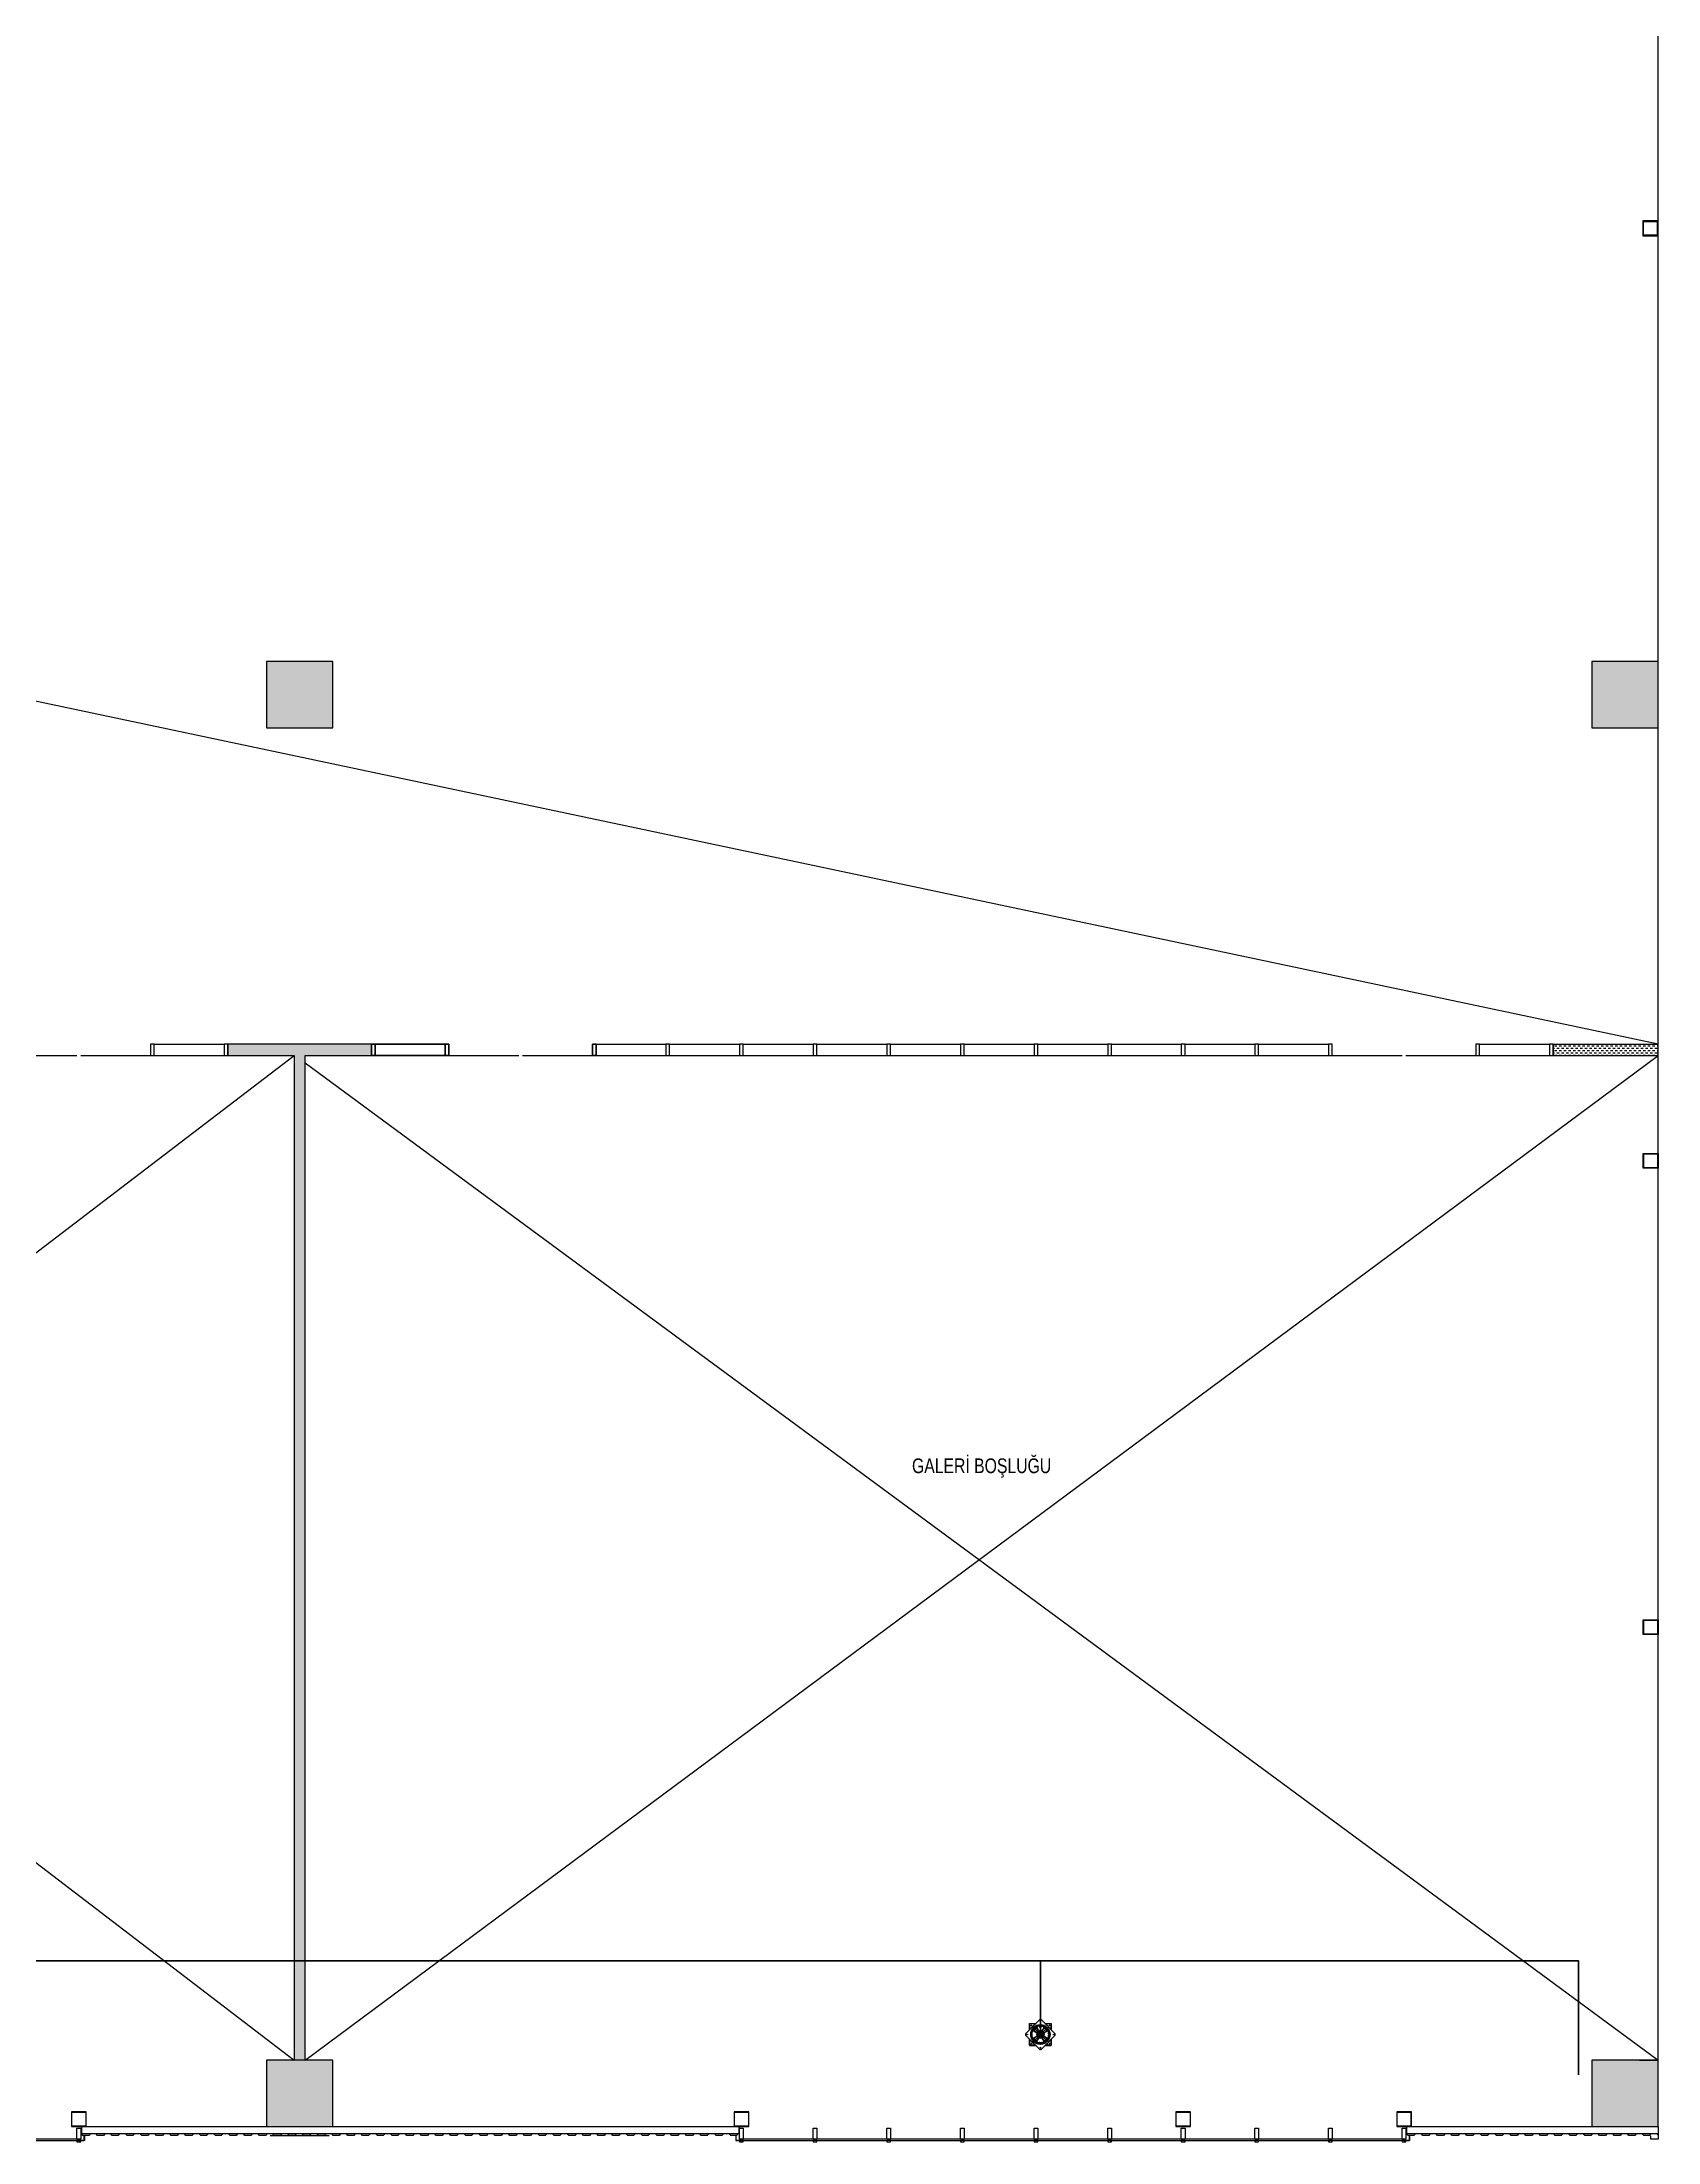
# Model space of a CAD drawing. Header units: centimetres. Extents: x 26200 to 113000, y -600 to 9300.
# Drawn here: x 96091 to 98286, y 1498 to 4350 of the extents above; entities that cross this region are included whole.
import ezdxf
from ezdxf.enums import TextEntityAlignment as Align

# ---------------------------------------------------------------- set-up
doc = ezdxf.new("R2010")
doc.units = ezdxf.units.CM
for name, color, linetype in [('A-ANNO-TEXT', 8, 'Continuous'), ('A-ELEV-01', 8, 'Continuous'), ('A-ELEV-03', 8, 'Continuous'), ('A-ELEV-04', 8, 'Continuous'), ('A-GLAZ-FRME', 8, 'Continuous'), ('A-GLAZ-FULL', 8, 'Continuous'), ('A-GLAZ-SILL', 8, 'Continuous'), ('A-WALL', 8, 'Continuous'), ('A-WALL-HTCH', 8, 'Continuous'), ('A-WALL-SNWPNL', 8, 'Continuous'), ('A-WALL-STEL', 8, 'Continuous'), ('GEB-KONTUR-A', 8, 'Continuous'), ('S-CONC', 5, 'Continuous'), ('S-HTCH', 8, 'Continuous'), ('S-STEL', 3, 'Continuous')]:
    doc.layers.add(name, color=color, linetype=linetype)
doc.layers.add('Arbeitspunkt(DIN)', color=8, linetype='Continuous', lineweight=25)
for name, color, linetype, lineweight, true_color in [('GEB-ART-NR', 8, 'Continuous', 18, 0xff0000), ('GEB-BEZUG', 8, 'Continuous', 50, 0xffff00), ('GEB-TEXT', 8, 'Continuous', 18, 0x0000ff)]:
    doc.layers.add(name, color=color, linetype=linetype, lineweight=lineweight, true_color=true_color)
doc.styles.add('Fields_100', font='act_simplex.shx', dxfattribs={"width": 0.8, "height": 20})

# ---------------------------------------------------------------- blocks, each defined once
blk = doc.blocks.new('*U67')
at = {"layer": 'A-WALL-SNWPNL'}
blk.add_lwpolyline([(50, 1), (42, 1), (40, -1), (32, -1), (30, 1), (22, 1), (20, -1), (12, -1), (10, 1), (2, 1), (0, -1), (-8, -1), (-10, 1), (-18, 1), (-20, -1), (-28, -1), (-30, 1), (-38, 1), (-40, -1), (-48, -1), (-50, 1)], dxfattribs=at)
blk = doc.blocks.new('*U68')
at = {"layer": 'A-WALL-STEL', "color": 0, "linetype": 'ByBlock', "lineweight": -2, "transparency": 16777216}
for p in [(0, 0), (100, 0), (200, 0), (300, 0), (400, 0), (500, 0), (600, 0), (700, 0)]:
    blk.add_blockref('*U67', p, dxfattribs=at)
blk = doc.blocks.new('*U69')
at = {"layer": 'A-WALL-SNWPNL'}
blk.add_lwpolyline([(50, 1), (42, 1), (40, -1), (32, -1), (30, 1), (22, 1), (20, -1), (12, -1), (10, 1), (2, 1), (0, -1), (-8, -1), (-10, 1), (-18, 1), (-20, -1), (-28, -1), (-30, 1), (-38, 1), (-40, -1), (-48, -1), (-50, 1)], dxfattribs=at)
blk = doc.blocks.new('*U70')
at = {"layer": 'A-WALL-STEL', "color": 0, "linetype": 'ByBlock', "lineweight": -2, "transparency": 16777216}
for p in [(0, 0), (100, 0), (200, 0)]:
    blk.add_blockref('*U69', p, dxfattribs=at)
blk = doc.blocks.new('Einfügepunkt')
at = {"layer": 'GEB-BEZUG'}
for p, q in [((-1, -1), (1, 1)), ((-1, 1), (1, -1))]:
    blk.add_line(p, q, dxfattribs=at)
blk = doc.blocks.new('098')
at = {"layer": 'Arbeitspunkt(DIN)', "ltscale": 25}
for q in [(-2, 0), (0, 2), (2, 0), (0, -2)]:
    blk.add_line((0, 0), q, dxfattribs=at)
at = {"layer": 'GEB-KONTUR-A', "ltscale": 25}
for p, q in [((-14, 198), (-198, 14)), ((-198, -14), (-198, 14)), ((-148, 67), (-67, 147)), ((-148, 147), (-148, 67)), ((-67, 147), (-148, 147)), ((-148, 67), (-148, 65)), ((-129, 2), (-131, 0)), ((-131, 0), (-123, 0)), ((-131, 0), (-129, -2)), ((-129, 2), (-122, 2)), ((-124, 35), (-126, 34)), ((-126, 34), (-119, 32)), ((-126, 34), (-125, 32)), ((-125, 32), (-118, 30)), ((-124, 35), (-117, 33)), ((-122, 2), (-123, 0)), ((-123, 0), (-122, -2)), ((-118, 2), (-122, 2)), ((-118, 11), (-120, 11)), ((-117, 33), (-119, 32)), ((-119, 32), (-118, 30)), ((-117, 15), (-119, 15)), ((-118, 30), (-114, 29)), ((-118, 22), (-116, 22)), ((-113, 32), (-117, 33)), ((-111, 66), (-113, 65)), ((-113, 65), (-106, 61)), ((-113, 65), (-113, 63)), ((-113, 63), (-105, 59)), ((-111, 66), (-103, 62)), ((-106, 61), (-103, 62)), ((-105, 60), (-106, 61)), ((-103, 58), (-105, 60)), ((-105, 60), (-105, 59)), ((-105, 59), (-103, 57)), ((-103, 62), (-101, 61)), ((-103, 57), (-103, 58)), ((-79, 43), (-103, 58)), ((-103, 57), (-77, 41)), ((-90, 92), (-92, 92)), ((-92, 92), (-86, 86)), ((-92, 92), (-92, 90)), ((-92, 90), (-86, 84)), ((-90, 92), (-84, 86)), ((-86, 86), (-84, 86)), ((-86, 86), (-77, 77)), ((-86, 84), (-86, 86)), ((-85, 82), (-86, 84)), ((-84, 86), (-82, 85)), ((-77, 77), (-27, 27)), ((-73, 38), (-77, 41)), ((-73, 38), (-43, 19)), ((-43, 19), (-73, 39)), ((-65, 147), (-67, 147)), ((-65, 113), (-66, 111)), ((-66, 111), (-62, 103)), ((-65, 113), (-61, 106)), ((-63, 113), (-65, 113)), ((-63, 113), (-59, 105)), ((-62, 103), (-61, 106)), ((-61, 101), (-62, 103)), ((-61, 106), (-59, 105)), ((-59, 105), (-57, 103)), ((-57, 103), (-41, 77)), ((-47, 108), (-42, 98)), ((-39, 99), (-43, 110)), ((-27, 27), (-43, 19)), ((-43, 19), (-42, 18)), ((-42, 19), (-43, 19)), ((-43, 19), (-42, 19)), ((-43, 19), (-43, 19)), ((-42, 98), (-39, 99)), ((-42, 19), (-27, 27)), ((-26, 26), (-42, 18)), ((-42, 18), (-6, -6)), ((-42, 18), (-41, 18)), ((-42, 18), (-42, 18)), ((-41, 18), (-42, 18)), ((-41, 77), (-38, 73)), ((-41, 18), (-26, 26)), ((-5, -5), (-41, 18)), ((-39, 72), (-14, 34)), ((-13, 35), (-38, 73)), ((-34, 126), (-35, 124)), ((-35, 124), (-33, 117)), ((-32, 125), (-34, 126)), ((-34, 126), (-32, 119)), ((-33, 117), (-32, 119)), ((-32, 113), (-33, 117)), ((-32, 125), (-30, 118)), ((-32, 119), (-30, 118)), ((-30, 118), (-29, 114)), ((-27, 27), (-14, 34)), ((-14, 34), (-27, 27)), ((-27, 27), (-27, 27)), ((-27, 27), (-27, 27)), ((-26, 26), (-13, 33)), ((-13, 33), (-26, 26)), ((-26, 26), (-26, 26)), ((-26, 26), (-26, 26)), ((-26, 26), (0, 0)), ((-17, 117), (-16, 105)), ((-16, 105), (-12, 106)), ((-14, 198), (14, 198)), ((-12, 106), (-14, 117)), ((-13, 35), (-14, 34)), ((-14, 34), (-13, 35)), ((-14, 34), (-14, 34)), ((-12, 33), (-13, 35)), ((-13, 33), (-12, 33)), ((-13, 33), (-13, 33)), ((-12, 33), (-13, 33)), ((-13, 33), (5, 5)), ((6, 6), (-12, 33)), ((0, 0), (-5, -5)), ((0, 131), (-2, 129)), ((-2, 129), (-2, 122)), ((-2, 122), (0, 123)), ((-2, 118), (-2, 122)), ((2, 129), (0, 131)), ((0, 131), (0, 123)), ((0, 123), (2, 122)), ((5, 5), (0, 0)), ((0, 0), (26, -26)), ((2, 129), (2, 122)), ((2, 122), (2, 118)), ((6, 6), (5, 5)), ((5, 5), (41, -18)), ((42, -18), (6, 6)), ((14, 117), (12, 106)), ((12, 106), (16, 105)), ((198, 14), (14, 198)), ((16, 105), (17, 117)), ((29, 114), (30, 118)), ((32, 125), (30, 118)), ((30, 118), (32, 119)), ((34, 126), (32, 125)), ((34, 126), (32, 119)), ((32, 119), (33, 117)), ((33, 117), (32, 113)), ((35, 124), (33, 117)), ((35, 124), (34, 126)), ((43, 110), (39, 99)), ((39, 99), (42, 98)), ((42, 98), (47, 108)), ((57, 103), (59, 106)), ((63, 113), (59, 106)), ((59, 106), (62, 107)), ((62, 104), (61, 101)), ((65, 113), (62, 107)), ((66, 111), (62, 104)), ((62, 107), (62, 104)), ((65, 113), (63, 113)), ((70, 95), (63, 85)), ((63, 85), (66, 83)), ((67, 147), (65, 147)), ((66, 111), (65, 113)), ((66, 83), (73, 93)), ((67, 147), (147, 67)), ((147, 147), (67, 147)), ((82, 85), (85, 87)), ((93, 73), (83, 66)), ((83, 66), (85, 63)), ((90, 92), (85, 87)), ((85, 87), (87, 87)), ((87, 85), (85, 82)), ((85, 63), (95, 70)), ((92, 92), (87, 87)), ((92, 90), (87, 85)), ((87, 87), (87, 85)), ((92, 92), (90, 92)), ((92, 90), (92, 92)), ((108, 47), (98, 42)), ((98, 42), (99, 39)), ((99, 39), (110, 43)), ((101, 61), (104, 62)), ((106, 59), (103, 57)), ((111, 66), (104, 62)), ((104, 62), (107, 62)), ((117, 17), (105, 16)), ((105, 16), (106, 12)), ((113, 63), (106, 59)), ((107, 62), (106, 59)), ((106, 12), (117, 14)), ((113, 65), (107, 62)), ((113, 65), (111, 66)), ((113, 63), (113, 65)), ((113, 32), (117, 33)), ((118, 30), (114, 29)), ((116, 22), (118, 22)), ((124, 35), (117, 33)), ((117, 33), (119, 32)), ((117, 15), (119, 15)), ((125, 32), (118, 30)), ((119, 32), (118, 30)), ((120, 11), (118, 11)), ((118, 2), (122, 2)), ((126, 34), (119, 32)), ((129, 2), (122, 2)), ((122, 2), (123, 0)), ((123, 0), (122, -2)), ((131, 0), (123, 0)), ((126, 34), (124, 35)), ((125, 32), (126, 34)), ((131, 0), (129, 2)), ((129, -2), (131, 0)), ((147, 67), (147, 147)), ((147, 65), (147, 67)), ((198, 14), (198, -14)), ((-198, -14), (-14, -198)), ((-148, -65), (-148, -67)), ((-67, -148), (-148, -67)), ((-148, -67), (-148, -148)), ((-148, -148), (-67, -148)), ((-129, -2), (-122, -2)), ((-126, -34), (-119, -32)), ((-125, -32), (-126, -34)), ((-126, -34), (-124, -35)), ((-125, -32), (-118, -30)), ((-124, -35), (-117, -33)), ((-122, -2), (-118, -2)), ((-120, -11), (-118, -11)), ((-117, -15), (-119, -15)), ((-118, -30), (-119, -32)), ((-119, -32), (-117, -33)), ((-116, -22), (-118, -22)), ((-114, -29), (-118, -30)), ((-117, -33), (-113, -32)), ((-113, -63), (-106, -59)), ((-113, -65), (-107, -62)), ((-113, -63), (-113, -65)), ((-113, -65), (-111, -66)), ((-111, -66), (-104, -62)), ((-106, -59), (-107, -62)), ((-107, -62), (-104, -62)), ((-103, -57), (-106, -59)), ((-104, -62), (-101, -61)), ((-92, -90), (-87, -85)), ((-92, -92), (-87, -87)), ((-92, -90), (-92, -92)), ((-92, -92), (-90, -92)), ((-90, -92), (-85, -87)), ((-85, -82), (-87, -85)), ((-87, -85), (-87, -87)), ((-87, -87), (-85, -87)), ((-85, -87), (-82, -85)), ((-67, -148), (-65, -148)), ((-66, -111), (-62, -104)), ((-66, -111), (-65, -113)), ((-65, -113), (-62, -107)), ((-65, -113), (-63, -113)), ((-63, -113), (-59, -106)), ((-61, -101), (-62, -104)), ((-62, -104), (-62, -107)), ((-62, -107), (-59, -106)), ((-59, -106), (-57, -103)), ((-35, -124), (-33, -117)), ((-35, -124), (-34, -126)), ((-34, -126), (-32, -119)), ((-34, -126), (-32, -125)), ((-32, -113), (-33, -117)), ((-33, -117), (-32, -119)), ((-32, -119), (-30, -118)), ((-32, -125), (-30, -118)), ((-30, -118), (-29, -114)), ((14, -198), (-14, -198)), ((-6, -6), (-5, -5)), ((-6, -6), (12, -33)), ((13, -33), (-5, -5)), ((-2, -118), (-2, -122)), ((-2, -122), (0, -123)), ((-2, -129), (-2, -122)), ((-2, -129), (0, -131)), ((0, -123), (2, -122)), ((0, -131), (0, -123)), ((0, -131), (2, -129)), ((2, -122), (2, -118)), ((2, -129), (2, -122)), ((12, -33), (13, -35)), ((12, -33), (13, -33)), ((13, -33), (12, -33)), ((26, -26), (13, -33)), ((13, -33), (26, -26)), ((13, -33), (13, -33)), ((13, -35), (14, -34)), ((14, -34), (13, -35)), ((13, -35), (38, -73)), ((14, -198), (198, -14)), ((27, -27), (14, -34)), ((14, -34), (27, -27)), ((14, -34), (14, -34)), ((39, -73), (14, -34)), ((26, -26), (42, -18)), ((41, -18), (26, -26)), ((26, -26), (26, -26)), ((26, -26), (26, -26)), ((27, -27), (43, -19)), ((42, -19), (27, -27)), ((27, -27), (27, -27)), ((27, -27), (27, -27)), ((27, -27), (77, -77)), ((29, -114), (30, -118)), ((30, -118), (32, -119)), ((32, -125), (30, -118)), ((33, -117), (32, -113)), ((32, -119), (33, -117)), ((34, -126), (32, -119)), ((32, -125), (34, -126)), ((35, -124), (33, -117)), ((34, -126), (35, -124)), ((41, -77), (38, -73)), ((42, -18), (41, -18)), ((41, -18), (42, -18)), ((41, -77), (57, -103)), ((43, -19), (42, -18)), ((42, -18), (42, -18)), ((42, -19), (43, -19)), ((43, -19), (42, -19)), ((73, -38), (43, -19)), ((43, -19), (43, -19)), ((43, -19), (72, -39)), ((58, -103), (43, -79)), ((57, -103), (59, -105)), ((58, -103), (57, -103)), ((60, -105), (58, -103)), ((59, -105), (60, -105)), ((63, -113), (59, -105)), ((61, -106), (60, -105)), ((61, -101), (62, -103)), ((62, -103), (61, -106)), ((65, -113), (61, -106)), ((66, -111), (62, -103)), ((63, -113), (65, -113)), ((65, -113), (66, -111)), ((65, -148), (67, -148)), ((147, -67), (67, -148)), ((67, -148), (147, -148)), ((73, -38), (77, -41)), ((77, -41), (103, -57)), ((77, -77), (86, -86)), ((84, -86), (82, -85)), ((86, -86), (84, -86)), ((90, -92), (84, -86)), ((85, -82), (86, -84)), ((86, -84), (86, -86)), ((92, -90), (86, -84)), ((92, -92), (86, -86)), ((90, -92), (92, -92)), ((92, -92), (92, -90)), ((99, -39), (98, -42)), ((98, -42), (108, -47)), ((110, -43), (99, -39)), ((103, -62), (101, -61)), ((103, -57), (105, -59)), ((106, -61), (103, -62)), ((111, -66), (103, -62)), ((106, -12), (105, -16)), ((105, -16), (117, -17)), ((105, -59), (106, -61)), ((113, -63), (105, -59)), ((117, -14), (106, -12)), ((113, -65), (106, -61)), ((111, -66), (113, -65)), ((117, -33), (113, -32)), ((113, -65), (113, -63)), ((114, -29), (118, -30)), ((118, -22), (116, -22)), ((117, -15), (119, -15)), ((119, -32), (117, -33)), ((124, -35), (117, -33)), ((122, -2), (118, -2)), ((118, -11), (120, -11)), ((125, -32), (118, -30)), ((118, -30), (119, -32)), ((126, -34), (119, -32)), ((129, -2), (122, -2)), ((124, -35), (126, -34)), ((126, -34), (125, -32)), ((147, -148), (147, -67)), ((147, -67), (147, -65))]:
    blk.add_line(p, q, dxfattribs=at)
for centre, radius in [((-177, 0), 3), ((0, 0), 131), ((-124, 124), 4), ((0, 177), 3), ((124, 124), 4), ((177, 0), 3), ((-124, -124), 4), ((0, -177), 3), ((124, -124), 4)]:
    blk.add_circle(centre, radius, dxfattribs=at)
for centre, radius, start, end in [((0, 0), 129, 165.8007, 179.1993), ((0, 0), 126, 165.8198, 179.1802), ((0, 0), 129, 150.8007, 164.1993), ((0, 0), 126, 150.8198, 164.1802), ((0, 0), 121, 165.8539, 179.1461), ((0, 0), 120, 174.931, 179.1393), ((0, 0), 120, 169.3307, 172.8192), ((0, 0), 118, 165.8753, 179.1247), ((0, 0), 120, 165.8607, 169.3307), ((0, 0), 121, 150.8539, 164.1461), ((0, 0), 120, 150.8607, 164.1393), ((0, 0), 118, 150.8753, 164.1247), ((0, 0), 129, 135.8007, 149.1993), ((0, 0), 126, 135.8198, 149.1802), ((0, 0), 121, 135.8539, 149.1461), ((0, 0), 120, 135.8607, 149.1393), ((0, 0), 118, 135.8753, 149.1247), ((0, 0), 129, 120.8007, 134.1993), ((0, 0), 126, 120.8198, 134.1802), ((-59, 59), 25.8, 135, 218.8211), ((0, 0), 121, 120.8539, 134.1461), ((0, 0), 120, 120.8607, 134.1393), ((0, 0), 118, 120.8753, 134.1247), ((-59, 59), 25.8, 218.8211, 225.7807), ((-59, 59), 25.8, 44.2193, 135), ((0, 0), 129, 105.8007, 119.1993), ((0, 0), 126, 105.8198, 119.1802), ((0, 0), 121, 105.8539, 119.1461), ((0, 0), 120, 105.8607, 119.1393), ((0, 0), 118, 105.8753, 119.1247), ((0, 0), 118, 111.6247, 113.3753), ((0, 0), 129, 90.8007, 104.1993), ((0, 0), 126, 90.8198, 104.1802), ((0, 0), 121, 90.8539, 104.1461), ((0, 0), 120, 90.8607, 104.1393), ((0, 0), 118, 90.8753, 104.1247), ((0, 0), 118, 96.6247, 98.3753), ((0, 0), 129, 75.8007, 89.1993), ((0, 0), 126, 75.8198, 89.1802), ((0, 0), 121, 75.8539, 89.1461), ((0, 0), 120, 75.8607, 89.1393), ((0, 0), 118, 75.8753, 89.1247), ((0, 0), 118, 81.6247, 83.3753), ((0, 0), 118, 60.8753, 74.1247), ((0, 0), 121, 60.8539, 74.1461), ((0, 0), 120, 60.8607, 74.1393), ((0, 0), 126, 60.8198, 74.1802), ((0, 0), 129, 60.8007, 74.1993), ((0, 0), 118, 66.6247, 68.3753), ((0, 0), 118, 45.8753, 59.1247), ((0, 0), 121, 45.8539, 59.1461), ((0, 0), 120, 45.8607, 59.1393), ((0, 0), 126, 45.8198, 59.1802), ((0, 0), 129, 45.8007, 59.1993), ((0, 0), 118, 51.6247, 53.3753), ((0, 0), 118, 30.8753, 44.1247), ((0, 0), 120, 30.8607, 44.1393), ((0, 0), 121, 30.8539, 44.1461), ((0, 0), 126, 30.8198, 44.1802), ((0, 0), 129, 30.8007, 44.1993), ((0, 0), 118, 36.6247, 38.3753), ((0, 0), 118, 15.8753, 29.1247), ((0, 0), 120, 15.8607, 29.1393), ((0, 0), 121, 15.8539, 29.1461), ((0, 0), 118, 21.6247, 23.3753), ((0, 0), 126, 15.8198, 29.1802), ((0, 0), 129, 15.8007, 29.1993), ((0, 0), 118, 0.8753, 14.1247), ((0, 0), 120, 10.6693, 14.1393), ((0, 0), 121, 0.8539, 14.1461), ((0, 0), 118, 6.6247, 8.3753), ((0, 0), 120, 7.1808, 10.6693), ((0, 0), 120, 0.8607, 5.069), ((0, 0), 126, 0.8198, 14.1802), ((0, 0), 129, 0.8007, 14.1993), ((0, 0), 129, 180.8007, 194.1993), ((0, 0), 126, 180.8198, 194.1802), ((0, 0), 129, 195.8007, 209.1993), ((0, 0), 121, 180.8539, 194.1461), ((0, 0), 126, 195.8198, 209.1802), ((0, 0), 120, 180.8607, 185.069), ((0, 0), 120, 187.1808, 190.6693), ((0, 0), 118, 180.8753, 194.1247), ((0, 0), 120, 190.6693, 194.1393), ((0, 0), 121, 195.8539, 209.1461), ((0, 0), 120, 195.8607, 209.1393), ((0, 0), 118, 195.8753, 209.1247), ((0, 0), 129, 210.8007, 224.1993), ((0, 0), 126, 210.8198, 224.1802), ((0, 0), 121, 210.8539, 224.1461), ((0, 0), 120, 210.8607, 224.1393), ((0, 0), 118, 210.8753, 224.1247), ((0, 0), 129, 225.8007, 239.1993), ((0, 0), 126, 225.8198, 239.1802), ((0, 0), 120, 225.8607, 239.1393), ((0, 0), 121, 225.8539, 239.1461), ((0, 0), 118, 225.8753, 239.1247), ((0, 0), 129, 240.8007, 254.1993), ((0, 0), 126, 240.8198, 254.1802), ((0, 0), 121, 240.8539, 254.1461), ((0, 0), 120, 240.8607, 254.1393), ((0, 0), 118, 240.8753, 254.1247), ((0, 0), 129, 255.8007, 269.1993), ((0, 0), 126, 255.8198, 269.1802), ((0, 0), 121, 255.8539, 269.1461), ((0, 0), 118, 255.8753, 269.1247), ((0, 0), 120, 255.8607, 269.1393), ((0, 0), 118, 270.8753, 284.1247), ((0, 0), 120, 270.8607, 284.1393), ((0, 0), 121, 270.8539, 284.1461), ((0, 0), 126, 270.8198, 284.1802), ((0, 0), 129, 270.8007, 284.1993), ((0, 0), 118, 285.8753, 299.1247), ((0, 0), 120, 285.8607, 299.1393), ((0, 0), 121, 285.8539, 299.1461), ((0, 0), 126, 285.8198, 299.1802), ((0, 0), 129, 285.8007, 299.1993), ((59, -59), 25.8, 224.2193, 231.1789), ((59, -59), 25.8, 231.1789, 315), ((0, 0), 118, 300.8753, 314.1247), ((0, 0), 120, 300.8607, 314.1393), ((0, 0), 121, 300.8539, 314.1461), ((0, 0), 126, 300.8198, 314.1802), ((0, 0), 129, 300.8007, 314.1993), ((59, -59), 25.8, 315, 45.7807), ((0, 0), 118, 315.8753, 329.1247), ((0, 0), 120, 315.8607, 329.1393), ((0, 0), 121, 315.8539, 329.1461), ((0, 0), 126, 315.8198, 329.1802), ((0, 0), 129, 315.8007, 329.1993), ((0, 0), 118, 330.8753, 344.1247), ((0, 0), 120, 330.8607, 344.1393), ((0, 0), 121, 330.8539, 344.1461), ((0, 0), 118, 336.6247, 338.3753), ((0, 0), 126, 330.8198, 344.1802), ((0, 0), 129, 330.8007, 344.1993), ((0, 0), 118, 345.8753, 359.1247), ((0, 0), 120, 345.8607, 349.3307), ((0, 0), 121, 345.8539, 359.1461), ((0, 0), 118, 351.6247, 353.3753), ((0, 0), 120, 349.3307, 352.8192), ((0, 0), 120, 354.931, 359.1393), ((0, 0), 126, 345.8198, 359.1802), ((0, 0), 129, 345.8007, 359.1993)]:
    blk.add_arc(centre, radius, start, end, dxfattribs=at)
for points, knots in [([(-77, 77), (-78, 76), (-79, 75), (-82, 71), (-83, 68), (-84, 62), (-85, 59), (-84, 56), (-84, 54), (-83, 52), (-82, 47), (-81, 46), (-79, 43), (-77, 41), (-75, 39), (-74, 39), (-73, 38)], [-0.783062, -0.783062, -0.783062, -0.783062, -0.634163, -0.634163, -0.192454, -0.192454, 0.106051, 0.106051, 0.106051, 0.404556, 0.404556, 0.625445, 0.625445, 0.846335, 0.846335, 0.994853, 0.994853, 0.994853, 0.994853]), ([(-73, 39), (-74, 39), (-75, 40), (-77, 42), (-78, 43), (-80, 46), (-81, 48), (-83, 52), (-83, 54), (-84, 57), (-84, 59), (-84, 61), (-83, 67), (-81, 71), (-78, 75), (-77, 76), (-77, 77)], [-0.994853, -0.994853, -0.994853, -0.994853, -0.846335, -0.846335, -0.625445, -0.625445, -0.404556, -0.404556, -0.106051, -0.106051, -0.106051, 0.192454, 0.192454, 0.634163, 0.634163, 0.784802, 0.784802, 0.784802, 0.784802]), ([(-77, 77), (-76, 77), (-75, 78), (-72, 80), (-71, 81), (-67, 82), (-66, 83), (-61, 84), (-59, 84), (-57, 84), (-54, 83), (-52, 83), (-46, 80), (-43, 78), (-40, 75), (-39, 74), (-39, 73)], [2.356791, 2.356791, 2.356791, 2.356791, 2.50743, 2.50743, 2.728284, 2.728284, 2.949139, 2.949139, 3.247644, 3.247644, 3.247644, 3.546149, 3.546149, 3.987927, 3.987927, 4.136446, 4.136446, 4.136446, 4.136446]), ([(-38, 73), (-39, 74), (-39, 75), (-43, 79), (-46, 81), (-52, 83), (-54, 84), (-56, 84), (-59, 85), (-62, 84), (-66, 84), (-68, 83), (-71, 82), (-73, 81), (-75, 79), (-76, 78), (-77, 77)], [-4.136446, -4.136446, -4.136446, -4.136446, -3.987927, -3.987927, -3.546149, -3.546149, -3.247644, -3.247644, -3.247644, -2.949139, -2.949139, -2.728284, -2.728284, -2.50743, -2.50743, -2.358531, -2.358531, -2.358531, -2.358531]), ([(-77, 77), (-77, 77), (-77, 77), (-77, 77), (-77, 77), (-77, 77)], [0, 0, 0, 0, 0.0580714, 0.0580714, 0.1161431, 0.1161431, 0.1161431, 0.1161431]), ([(-73, 39), (-73, 39), (-73, 39), (-73, 39), (-73, 39), (-73, 39)], [-0.996814579, -0.996814579, -0.996814579, -0.996814579, -0.995833954, -0.995833954, -0.994853329, -0.994853329, -0.994853329, -0.994853329]), ([(-73, 38), (-73, 38), (-73, 38), (-73, 38), (-73, 38), (-73, 38)], [0.994853329, 0.994853329, 0.994853329, 0.994853329, 0.995833954, 0.995833954, 0.996814579, 0.996814579, 0.996814579, 0.996814579]), ([(38, -73), (39, -74), (39, -75), (43, -79), (46, -81), (52, -83), (54, -84), (56, -84), (59, -85), (62, -84), (66, -84), (68, -83), (71, -82), (73, -81), (75, -79), (76, -78), (77, -77)], [-4.136446, -4.136446, -4.136446, -4.136446, -3.987927, -3.987927, -3.546149, -3.546149, -3.247644, -3.247644, -3.247644, -2.949139, -2.949139, -2.728284, -2.728284, -2.50743, -2.50743, -2.358531, -2.358531, -2.358531, -2.358531]), ([(77, -77), (76, -77), (75, -78), (72, -80), (71, -81), (67, -82), (66, -83), (61, -84), (59, -84), (57, -84), (54, -83), (52, -83), (46, -80), (43, -78), (40, -75), (39, -74), (39, -73)], [2.356791, 2.356791, 2.356791, 2.356791, 2.50743, 2.50743, 2.728284, 2.728284, 2.949139, 2.949139, 3.247644, 3.247644, 3.247644, 3.546149, 3.546149, 3.987927, 3.987927, 4.136446, 4.136446, 4.136446, 4.136446]), ([(72, -39), (72, -39), (72, -39), (73, -39), (73, -39), (73, -39)], [-0.996814579, -0.996814579, -0.996814579, -0.996814579, -0.995833954, -0.995833954, -0.994853329, -0.994853329, -0.994853329, -0.994853329]), ([(73, -38), (73, -38), (73, -38), (73, -38), (73, -38), (73, -38)], [0.994853329, 0.994853329, 0.994853329, 0.994853329, 0.995833954, 0.995833954, 0.996814579, 0.996814579, 0.996814579, 0.996814579]), ([(77, -77), (78, -76), (79, -75), (82, -71), (83, -68), (84, -62), (85, -59), (84, -56), (84, -54), (83, -52), (82, -47), (81, -46), (79, -43), (77, -41), (75, -39), (74, -39), (73, -38)], [-0.783062, -0.783062, -0.783062, -0.783062, -0.634163, -0.634163, -0.192454, -0.192454, 0.106051, 0.106051, 0.106051, 0.404556, 0.404556, 0.625445, 0.625445, 0.846335, 0.846335, 0.994853, 0.994853, 0.994853, 0.994853]), ([(73, -39), (74, -39), (75, -40), (77, -42), (78, -43), (80, -46), (81, -48), (83, -52), (83, -54), (84, -57), (84, -59), (84, -61), (83, -67), (81, -71), (78, -75), (77, -76), (77, -77)], [-0.994853, -0.994853, -0.994853, -0.994853, -0.846335, -0.846335, -0.625445, -0.625445, -0.404556, -0.404556, -0.106051, -0.106051, -0.106051, 0.192454, 0.192454, 0.634163, 0.634163, 0.784802, 0.784802, 0.784802, 0.784802]), ([(77, -77), (77, -77), (77, -77), (77, -77), (77, -77), (77, -77)], [-0.1161431, -0.1161431, -0.1161431, -0.1161431, -0.0580714, -0.0580714, 0, 0, 0, 0])]:
    blk.add_open_spline(points, degree=3, knots=knots, dxfattribs=at)
for points in [[(-39, 73), (-39, 73), (-39, 72), (-39, 72)], [(-38, 73), (-38, 73), (-38, 73), (-38, 73)], [(38, -73), (38, -73), (38, -73), (38, -73)], [(39, -73), (39, -73), (39, -73), (39, -73)]]:
    blk.add_open_spline(points, degree=3, dxfattribs=at)
at = {"ltscale": 25}
blk.add_blockref('Einfügepunkt', (0, 0), dxfattribs=at)
at = {"layer": 'GEB-ART-NR'}
blk.add_text('GEB-ART-NR 359.098', height=3.5, dxfattribs=at).set_placement((1, -215), align=Align.CENTER)
at = {"layer": 'GEB-TEXT'}
for s, p in [('PLU DwEinl DAF d90 25L/s', (0, -208)), ('Geberit', (0, -203))]:
    blk.add_text(s, height=3.5, dxfattribs=at).set_placement(p, align=Align.CENTER)

msp = doc.modelspace()

# ---------------------------------------------------------------- hatches: boundary and pattern name
at = {"layer": 'A-WALL-HTCH'}
h = msp.add_hatch(dxfattribs=at)
h.set_pattern_fill('DASH', color=256)
h.set_pattern_definition([(0, (83805.6698, 54361.057), (3.175, 3.175), [3.175, -3.175])])
h.paths.add_polyline_path([(96538.4, 2973.6), (96538.4, 2988.6), (96343.4, 2988.6), (96343.4, 2973.6), (96433.4, 2973.6), (96433.4, 1608.6), (96448.4, 1608.6), (96448.4, 2973.6)])
h = msp.add_hatch(dxfattribs=at)
h.set_pattern_fill('DASH', color=256)
h.set_pattern_definition([(0, (74805.6698, 54361.057), (3.175, 3.175), [3.175, -3.175])])
h.paths.add_polyline_path([(98285.9, 2988.6), (98143.4, 2988.6), (98143.4, 2973.6), (98285.9, 2973.6)])
at = {"layer": 'S-HTCH'}
h = msp.add_hatch(dxfattribs=at)
h.set_pattern_fill('ANSI33', color=256)
h.set_pattern_definition([(45, (74805.67, 5721.585), (-4.490128, 4.490128), []), (45, (74810.16, 5721.585), (-4.490128, 4.490128), [3.175, -1.5875])])
h.paths.add_polyline_path([(90995.9, 1518.6), (91085.9, 1518.6), (91085.9, 1608.6), (90995.9, 1608.6)])
h.paths.add_polyline_path([(90995.9, 7218.6), (91085.9, 7218.6), (91085.9, 7308.6), (90995.9, 7308.6)])
h.paths.add_polyline_path([(89195.9, 1518.6), (89285.9, 1518.6), (89285.9, 1608.6), (89195.9, 1608.6)])
h.paths.add_polyline_path([(85595.9, 1518.6), (85685.9, 1518.6), (85685.9, 1608.6), (85595.9, 1608.6)])
h.paths.add_polyline_path([(89195.9, 7218.6), (89285.9, 7218.6), (89285.9, 7308.6), (89195.9, 7308.6)])
h.paths.add_polyline_path([(85595.9, 7218.6), (85685.9, 7218.6), (85685.9, 7308.6), (85595.9, 7308.6)])
h.paths.add_polyline_path([(90995.9, 3418.6), (91085.9, 3418.6), (91085.9, 3508.6), (90995.9, 3508.6)])
h.paths.add_polyline_path([(90995.9, 5318.6), (91085.9, 5318.6), (91085.9, 5408.6), (90995.9, 5408.6)])
h.paths.add_polyline_path([(89195.9, 3418.6), (89285.9, 3418.6), (89285.9, 3508.6), (89195.9, 3508.6)])
h.paths.add_polyline_path([(85595.9, 3418.6), (85685.9, 3418.6), (85685.9, 3508.6), (85595.9, 3508.6)])
h.paths.add_polyline_path([(89195.9, 5318.6), (89285.9, 5318.6), (89285.9, 5408.6), (89195.9, 5408.6)])
h.paths.add_polyline_path([(85595.9, 5318.6), (85685.9, 5318.6), (85685.9, 5408.6), (85595.9, 5408.6)])
h.paths.add_polyline_path([(96395.9, 3418.6), (96485.9, 3418.6), (96485.9, 3508.6), (96395.9, 3508.6)])
h.paths.add_polyline_path([(96395.9, 5318.6), (96485.9, 5318.6), (96485.9, 5408.6), (96395.9, 5408.6)])
h.paths.add_polyline_path([(94595.9, 3418.6), (94685.9, 3418.6), (94685.9, 3508.6), (94595.9, 3508.6)])
h.paths.add_polyline_path([(94595.9, 5318.6), (94685.9, 5318.6), (94685.9, 5408.6), (94595.9, 5408.6)])
h.paths.add_polyline_path([(92795.9, 3418.6), (92885.9, 3418.6), (92885.9, 3508.6), (92795.9, 3508.6)])
h.paths.add_polyline_path([(92795.9, 5318.6), (92885.9, 5318.6), (92885.9, 5408.6), (92795.9, 5408.6)])
h.paths.add_polyline_path([(89095.9, 3418.6), (89185.9, 3418.6), (89185.9, 3508.6), (89095.9, 3508.6)])
h.paths.add_polyline_path([(89095.9, 5318.6), (89185.9, 5318.6), (89185.9, 5408.6), (89095.9, 5408.6)])
h.paths.add_polyline_path([(87395.9, 3418.6), (87485.9, 3418.6), (87485.9, 3508.6), (87395.9, 3508.6)])
h.paths.add_polyline_path([(87395.9, 5318.6), (87485.9, 5318.6), (87485.9, 5408.6), (87395.9, 5408.6)])
h.paths.add_polyline_path([(83795.9, 3418.6), (83885.9, 3418.6), (83885.9, 3508.6), (83795.9, 3508.6)])
h.paths.add_polyline_path([(83795.9, 5318.6), (83885.9, 5318.6), (83885.9, 5408.6), (83795.9, 5408.6)])
h.paths.add_polyline_path([(81995.9, 3418.6), (82085.9, 3418.6), (82085.9, 3508.6), (81995.9, 3508.6)])
h.paths.add_polyline_path([(81995.9, 5318.6), (82085.9, 5318.6), (82085.9, 5408.6), (81995.9, 5408.6)])
h.paths.add_polyline_path([(80195.9, 3418.6), (80285.9, 3418.6), (80285.9, 3508.6), (80195.9, 3508.6)])
h.paths.add_polyline_path([(80195.9, 5318.6), (80285.9, 5318.6), (80285.9, 5408.6), (80195.9, 5408.6)])
h.paths.add_polyline_path([(98195.9, 5318.6), (98285.9, 5318.6), (98285.9, 5408.6), (98195.9, 5408.6)])
h.paths.add_polyline_path([(98195.9, 3418.6), (98285.9, 3418.6), (98285.9, 3508.6), (98195.9, 3508.6)])
h.paths.add_polyline_path([(98195.9, 1518.6), (98285.9, 1518.6), (98285.9, 1608.6), (98195.9, 1608.6)])
h.paths.add_polyline_path([(96395.9, 1518.6), (96485.9, 1518.6), (96485.9, 1608.6), (96395.9, 1608.6)])
h.paths.add_polyline_path([(94595.9, 1518.6), (94685.9, 1518.6), (94685.9, 1608.6), (94595.9, 1608.6)])
h.paths.add_polyline_path([(92795.9, 1518.6), (92885.9, 1518.6), (92885.9, 1608.6), (92795.9, 1608.6)])
h.paths.add_polyline_path([(89095.9, 1518.6), (89185.9, 1518.6), (89185.9, 1608.6), (89095.9, 1608.6)])
h.paths.add_polyline_path([(87395.9, 1518.6), (87485.9, 1518.6), (87485.9, 1608.6), (87395.9, 1608.6)])
h.paths.add_polyline_path([(83795.9, 1518.6), (83885.9, 1518.6), (83885.9, 1608.6), (83795.9, 1608.6)])
h.paths.add_polyline_path([(81995.9, 1518.6), (82085.9, 1518.6), (82085.9, 1608.6), (81995.9, 1608.6)])
h.paths.add_polyline_path([(80195.9, 1518.6), (80285.9, 1518.6), (80285.9, 1608.6), (80195.9, 1608.6)])
h.paths.add_polyline_path([(98195.9, 7218.6), (98285.9, 7218.6), (98285.9, 7308.6), (98195.9, 7308.6)])
h.paths.add_polyline_path([(96395.9, 7218.6), (96485.9, 7218.6), (96485.9, 7308.6), (96395.9, 7308.6)])
h.paths.add_polyline_path([(94595.9, 7218.6), (94685.9, 7218.6), (94685.9, 7308.6), (94595.9, 7308.6)])
h.paths.add_polyline_path([(92795.9, 7218.6), (92885.9, 7218.6), (92885.9, 7308.6), (92795.9, 7308.6)])
h.paths.add_polyline_path([(89095.9, 7218.6), (89185.9, 7218.6), (89185.9, 7308.6), (89095.9, 7308.6)])
h.paths.add_polyline_path([(87395.9, 7218.6), (87485.9, 7218.6), (87485.9, 7308.6), (87395.9, 7308.6)])
h.paths.add_polyline_path([(83795.9, 7218.6), (83885.9, 7218.6), (83885.9, 7308.6), (83795.9, 7308.6)])
h.paths.add_polyline_path([(81995.9, 7218.6), (82085.9, 7218.6), (82085.9, 7308.6), (81995.9, 7308.6)])
h.paths.add_polyline_path([(80195.9, 7218.6), (80285.9, 7218.6), (80285.9, 7308.6), (80195.9, 7308.6)])

# ---------------------------------------------------------------- linework, layer by layer
at = {"layer": 'A-ELEV-01'}
msp.add_line((98260.9, 1608.6), (98285.9, 1608.6), dxfattribs=at)
at = {"layer": 'A-ELEV-03'}
msp.add_line((96400.9, 1506.6), (96480.9, 1506.6), dxfattribs=at)
at = {"layer": 'A-ELEV-03', "elevation": 0}
for points in [[(96144.4, 1518.6), (96144.4, 1508.6)], [(97037.4, 1518.6), (97037.4, 1508.6)], [(97944.4, 1518.6), (97944.4, 1508.6)], [(97037.4, 1508.6), (96144.4, 1508.6)], [(98285.9, 1508.6), (97944.4, 1508.6)]]:
    msp.add_lwpolyline(points, dxfattribs=at)
at = {"layer": 'A-ELEV-04'}
for p, q in [((98285.9, 2988.6), (80180.9, 6816.6)), ((94648.4, 1608.6), (96433.4, 2973.6)), ((94648.4, 2973.6), (96433.4, 1608.6)), ((96448.4, 1608.6), (98285.9, 2973.6)), ((96448.4, 2963.6), (98285.9, 1608.6))]:
    msp.add_line(p, q, dxfattribs=at)
at = {"layer": 'A-GLAZ-FRME'}
for points in [[(96238.4, 2973.6), (96243.4, 2973.6), (96243.4, 2988.6), (96238.4, 2988.6)], [(96338.4, 2973.6), (96343.4, 2973.6), (96343.4, 2988.6), (96338.4, 2988.6)], [(96543.4, 2973.6), (96538.4, 2973.6), (96538.4, 2988.6), (96543.4, 2988.6)], [(96538.4, 2973.6), (96543.4, 2973.6), (96543.4, 2988.6), (96538.4, 2988.6)], [(96643.4, 2973.6), (96638.4, 2973.6), (96638.4, 2988.6), (96643.4, 2988.6)], [(96638.4, 2973.6), (96643.4, 2973.6), (96643.4, 2988.6), (96638.4, 2988.6)], [(96843.4, 2973.6), (96838.4, 2973.6), (96838.4, 2988.6), (96843.4, 2988.6)], [(96838.4, 2973.6), (96843.4, 2973.6), (96843.4, 2988.6), (96838.4, 2988.6)], [(96938.4, 2973.6), (96943.4, 2973.6), (96943.4, 2988.6), (96938.4, 2988.6)], [(97038.4, 2973.6), (97043.4, 2973.6), (97043.4, 2988.6), (97038.4, 2988.6)], [(97138.4, 2973.6), (97143.4, 2973.6), (97143.4, 2988.6), (97138.4, 2988.6)], [(97238.4, 2973.6), (97243.4, 2973.6), (97243.4, 2988.6), (97238.4, 2988.6)], [(97338.4, 2973.6), (97343.4, 2973.6), (97343.4, 2988.6), (97338.4, 2988.6)], [(97438.4, 2973.6), (97443.4, 2973.6), (97443.4, 2988.6), (97438.4, 2988.6)], [(97538.4, 2973.6), (97543.4, 2973.6), (97543.4, 2988.6), (97538.4, 2988.6)], [(97638.4, 2973.6), (97643.4, 2973.6), (97643.4, 2988.6), (97638.4, 2988.6)], [(97738.4, 2973.6), (97743.4, 2973.6), (97743.4, 2988.6), (97738.4, 2988.6)], [(97838.4, 2973.6), (97843.4, 2973.6), (97843.4, 2988.6), (97838.4, 2988.6)], [(98038.4, 2973.6), (98043.4, 2973.6), (98043.4, 2988.6), (98038.4, 2988.6)], [(98138.4, 2973.6), (98143.4, 2973.6), (98143.4, 2988.6), (98138.4, 2988.6)]]:
    msp.add_lwpolyline(points, close=True, dxfattribs=at)
at = {"layer": 'A-GLAZ-FRME', "elevation": 0}
for points in [[(96143.4, 1501.6), (96138.4, 1501.6), (96138.4, 1516.6), (96143.4, 1516.6)], [(97043.4, 1501.6), (97038.4, 1501.6), (97038.4, 1516.6), (97043.4, 1516.6)], [(97143.4, 1501.6), (97138.4, 1501.6), (97138.4, 1516.6), (97143.4, 1516.6)], [(97243.4, 1501.6), (97238.4, 1501.6), (97238.4, 1516.6), (97243.4, 1516.6)], [(97343.4, 1501.6), (97338.4, 1501.6), (97338.4, 1516.6), (97343.4, 1516.6)], [(97443.4, 1501.6), (97438.4, 1501.6), (97438.4, 1516.6), (97443.4, 1516.6)], [(97543.4, 1501.6), (97538.4, 1501.6), (97538.4, 1516.6), (97543.4, 1516.6)], [(97643.4, 1501.6), (97638.4, 1501.6), (97638.4, 1516.6), (97643.4, 1516.6)], [(97743.4, 1501.6), (97738.4, 1501.6), (97738.4, 1516.6), (97743.4, 1516.6)], [(97843.4, 1501.6), (97838.4, 1501.6), (97838.4, 1516.6), (97843.4, 1516.6)], [(97943.4, 1501.6), (97938.4, 1501.6), (97938.4, 1516.6), (97943.4, 1516.6)], [(96138.4, 1497.6), (96143.4, 1497.6), (96143.4, 1499.6), (96138.4, 1499.6)], [(97038.4, 1497.6), (97043.4, 1497.6), (97043.4, 1499.6), (97038.4, 1499.6)], [(97138.4, 1497.6), (97143.4, 1497.6), (97143.4, 1499.6), (97138.4, 1499.6)], [(97238.4, 1497.6), (97243.4, 1497.6), (97243.4, 1499.6), (97238.4, 1499.6)], [(97338.4, 1497.6), (97343.4, 1497.6), (97343.4, 1499.6), (97338.4, 1499.6)], [(97438.4, 1497.6), (97443.4, 1497.6), (97443.4, 1499.6), (97438.4, 1499.6)], [(97538.4, 1497.6), (97543.4, 1497.6), (97543.4, 1499.6), (97538.4, 1499.6)], [(97638.4, 1497.6), (97643.4, 1497.6), (97643.4, 1499.6), (97638.4, 1499.6)], [(97738.4, 1497.6), (97743.4, 1497.6), (97743.4, 1499.6), (97738.4, 1499.6)], [(97838.4, 1497.6), (97843.4, 1497.6), (97843.4, 1499.6), (97838.4, 1499.6)], [(97938.4, 1497.6), (97943.4, 1497.6), (97943.4, 1499.6), (97938.4, 1499.6)]]:
    msp.add_lwpolyline(points, close=True, dxfattribs=at)
at = {"layer": 'A-GLAZ-FULL'}
for p, q in [((96243.4, 2988.6), (96338.4, 2988.6)), ((96638.4, 2988.6), (96543.4, 2988.6)), ((96843.4, 2988.6), (96938.4, 2988.6)), ((96943.4, 2988.6), (97038.4, 2988.6)), ((97043.4, 2988.6), (97138.4, 2988.6)), ((97143.4, 2988.6), (97238.4, 2988.6)), ((97243.4, 2988.6), (97338.4, 2988.6)), ((97343.4, 2988.6), (97438.4, 2988.6)), ((97443.4, 2988.6), (97538.4, 2988.6)), ((97543.4, 2988.6), (97638.4, 2988.6)), ((97643.4, 2988.6), (97738.4, 2988.6)), ((97743.4, 2988.6), (97838.4, 2988.6)), ((98043.4, 2988.6), (98138.4, 2988.6))]:
    msp.add_line(p, q, dxfattribs=at)
msp.add_lwpolyline([(96543.4, 2988.6), (96638.4, 2988.6)], dxfattribs=at)
at = {"layer": 'A-GLAZ-FULL', "elevation": 0}
for points in [[(96041.9, 1499.6), (96139.9, 1499.6), (96139.9, 1501.6), (96041.9, 1501.6)], [(97041.9, 1499.6), (97139.9, 1499.6), (97139.9, 1501.6), (97041.9, 1501.6)], [(97141.9, 1499.6), (97239.9, 1499.6), (97239.9, 1501.6), (97141.9, 1501.6)], [(97241.9, 1499.6), (97339.9, 1499.6), (97339.9, 1501.6), (97241.9, 1501.6)], [(97341.9, 1499.6), (97439.9, 1499.6), (97439.9, 1501.6), (97341.9, 1501.6)], [(97441.9, 1499.6), (97539.9, 1499.6), (97539.9, 1501.6), (97441.9, 1501.6)], [(97541.9, 1499.6), (97639.9, 1499.6), (97639.9, 1501.6), (97541.9, 1501.6)], [(97641.9, 1499.6), (97739.9, 1499.6), (97739.9, 1501.6), (97641.9, 1501.6)], [(97741.9, 1499.6), (97839.9, 1499.6), (97839.9, 1501.6), (97741.9, 1501.6)], [(97841.9, 1499.6), (97939.9, 1499.6), (97939.9, 1501.6), (97841.9, 1501.6)]]:
    msp.add_lwpolyline(points, close=True, dxfattribs=at)
at = {"layer": 'A-GLAZ-SILL'}
for p, q in [((96043.4, 2973.6), (96138.4, 2973.6)), ((96143.4, 2973.6), (96238.4, 2973.6)), ((96243.4, 2973.6), (96338.4, 2973.6)), ((96638.4, 2973.6), (96543.4, 2973.6)), ((96543.4, 2973.6), (96638.4, 2973.6)), ((96643.4, 2973.6), (96738.4, 2973.6)), ((96743.4, 2973.6), (96838.4, 2973.6)), ((96843.4, 2973.6), (96938.4, 2973.6)), ((96943.4, 2973.6), (97038.4, 2973.6)), ((97043.4, 2973.6), (97138.4, 2973.6)), ((97143.4, 2973.6), (97238.4, 2973.6)), ((97243.4, 2973.6), (97338.4, 2973.6)), ((97343.4, 2973.6), (97438.4, 2973.6)), ((97443.4, 2973.6), (97538.4, 2973.6)), ((97543.4, 2973.6), (97638.4, 2973.6)), ((97643.4, 2973.6), (97738.4, 2973.6)), ((97743.4, 2973.6), (97838.4, 2973.6)), ((97843.4, 2973.6), (97938.4, 2973.6)), ((97943.4, 2973.6), (98038.4, 2973.6)), ((98043.4, 2973.6), (98138.4, 2973.6))]:
    msp.add_line(p, q, dxfattribs=at)
at = {"layer": 'A-WALL'}
for points in [[(96448.4, 1608.6), (96448.4, 2973.6), (96538.4, 2973.6), (96538.4, 2988.6), (96538.4, 2973.6), (96538.4, 2988.6), (96343.4, 2988.6), (96343.4, 2973.6), (96433.4, 2973.6), (96433.4, 1608.6)], [(96343.4, 2973.6), (96343.4, 2988.6)], [(98143.4, 2973.6), (98143.4, 2988.6)], [(98143.4, 2988.6), (98285.9, 2988.6)], [(98143.4, 2988.6), (98143.4, 2973.6), (98285.9, 2973.6)]]:
    msp.add_lwpolyline(points, dxfattribs=at)
at = {"layer": 'A-WALL-SNWPNL'}
for p, q in [((98285.9, 1608.6), (98285.9, 7308.6, 0)), ((96144.4, 1518.6, 0), (97037.4, 1518.6, 0)), ((97944.4, 1518.6, 0), (98285.9, 1518.6, 0)), ((96946.4, 1506.6), (96944.4, 1508.6)), ((96954.4, 1506.6), (96946.4, 1506.6)), ((96956.4, 1508.6), (96954.4, 1506.6)), ((96964.4, 1508.6), (96956.4, 1508.6)), ((96966.4, 1506.6), (96964.4, 1508.6)), ((96974.4, 1506.6), (96966.4, 1506.6)), ((96976.4, 1508.6), (96974.4, 1506.6)), ((96984.4, 1508.6), (96976.4, 1508.6)), ((96986.4, 1506.6), (96984.4, 1508.6)), ((96994.4, 1506.6), (96986.4, 1506.6)), ((96996.4, 1508.6), (96994.4, 1506.6)), ((97004.4, 1508.6), (96996.4, 1508.6)), ((97006.4, 1506.6), (97004.4, 1508.6)), ((97014.4, 1506.6), (97006.4, 1506.6)), ((97016.4, 1508.6), (97014.4, 1506.6)), ((97024.4, 1508.6), (97016.4, 1508.6)), ((97026.4, 1506.6), (97024.4, 1508.6)), ((97034.4, 1506.6), (97026.4, 1506.6)), ((97036.4, 1508.6), (97034.4, 1506.6)), ((97037.4, 1508.6), (97036.4, 1508.6))]:
    msp.add_line(p, q, dxfattribs=at)
msp.add_lwpolyline([(98285.9, 1518.6), (98285.9, 1501.6), (98275.9, 1501.6), (98275.9, 1506.1)], dxfattribs=at)
at = {"layer": 'A-WALL-SNWPNL', "elevation": 0}
for points in [[(96148.4, 1506.1), (96148.4, 1499.6), (96143.4, 1499.6), (96140.9, 1499.6), (96140.9, 1499.8), (96143.4, 1499.8), (96148.2, 1499.8), (96148.2, 1506.1)], [(97033.4, 1506.1), (97033.4, 1499.6), (97038.4, 1499.6), (97040.9, 1499.6), (97040.9, 1499.8), (97038.4, 1499.8), (97033.6, 1499.8), (97033.6, 1506.1)], [(97948.4, 1506.1), (97948.4, 1499.6), (97943.4, 1499.6), (97940.9, 1499.6), (97940.9, 1499.8), (97943.4, 1499.8), (97948.2, 1499.8), (97948.2, 1506.1)]]:
    msp.add_lwpolyline(points, close=True, dxfattribs=at)
msp.add_lwpolyline([(98285.9, 1507.1), (98284.4, 1508.6), (98276.4, 1508.6), (98274.4, 1506.6), (98266.4, 1506.6), (98264.4, 1508.6), (98256.4, 1508.6), (98254.4, 1506.6), (98246.4, 1506.6), (98244.4, 1508.6)], dxfattribs=at)
at = {"layer": 'GEB-BEZUG'}
for points in [[(92948.1, 1743.6), (98178, 1743.6), (98178, 1588.9)], [(97447, 1643.6), (97447, 1743.6)]]:
    msp.add_lwpolyline(points, dxfattribs=at)
msp.add_circle((97447, 1643.6), 4.96, dxfattribs=at)
at = {"layer": 'S-CONC'}
for points in [[(96395.9, 3418.6), (96485.9, 3418.6), (96485.9, 3508.6), (96395.9, 3508.6)], [(98195.9, 3418.6), (98285.9, 3418.6), (98285.9, 3508.6), (98195.9, 3508.6)], [(96395.9, 1518.6), (96485.9, 1518.6), (96485.9, 1608.6), (96395.9, 1608.6)], [(98195.9, 1518.6), (98285.9, 1518.6), (98285.9, 1608.6), (98195.9, 1608.6)]]:
    msp.add_lwpolyline(points, close=True, dxfattribs=at)
at = {"layer": 'S-STEL'}
for points in [[(98265.4, 4086.9), (98285.4, 4086.9), (98285.4, 4106.9), (98265.4, 4106.9)], [(98266, 4106.3), (98284.8, 4106.3), (98284.8, 4087.5), (98266, 4087.5)]]:
    msp.add_lwpolyline(points, close=True, dxfattribs=at)
at = {"layer": 'S-STEL', "elevation": 0}
for points in [[(98265.9, 2840.3), (98285.9, 2840.3), (98285.9, 2820.3), (98265.9, 2820.3)], [(98285.3, 2820.9), (98266.5, 2820.9), (98266.5, 2839.7), (98285.3, 2839.7)], [(98265.9, 2206.9), (98285.9, 2206.9), (98285.9, 2186.9), (98265.9, 2186.9)], [(98285.3, 2187.5), (98266.5, 2187.5), (98266.5, 2206.3), (98285.3, 2206.3)], [(96130.9, 1518.6), (96150.9, 1518.6), (96150.9, 1538.6), (96130.9, 1538.6)], [(96131.5, 1538), (96150.3, 1538), (96150.3, 1519.2), (96131.5, 1519.2)], [(97030.9, 1518.6), (97050.9, 1518.6), (97050.9, 1538.6), (97030.9, 1538.6)], [(97031.5, 1538), (97050.3, 1538), (97050.3, 1519.2), (97031.5, 1519.2)], [(97630.9, 1518.6), (97650.9, 1518.6), (97650.9, 1538.6), (97630.9, 1538.6)], [(97631.5, 1538), (97650.3, 1538), (97650.3, 1519.2), (97631.5, 1519.2)], [(97930.9, 1518.6), (97950.9, 1518.6), (97950.9, 1538.6), (97930.9, 1538.6)], [(97931.5, 1538), (97950.3, 1538), (97950.3, 1519.2), (97931.5, 1519.2)]]:
    msp.add_lwpolyline(points, close=True, dxfattribs=at)

# ---------------------------------------------------------------- block references
at = {"layer": 'A-WALL-STEL'}
for name, p in [('*U68', (96194.4, 1507.6)), ('*U70', (97994.4, 1507.6))]:
    msp.add_blockref(name, p, dxfattribs=at)
at = {"layer": 'GEB-KONTUR-A', "xscale": -0.1, "yscale": 0.1, "zscale": 0.1, "rotation": 180}
msp.add_blockref('098', (97447, 1643.6), dxfattribs=at)
at = {"layer": 'GEB-KONTUR-A', "xscale": 0.1, "yscale": 0.1, "zscale": 0.1}
msp.add_blockref('098', (97447, 1643.6), dxfattribs=at)

# ---------------------------------------------------------------- texts
at = {"layer": 'A-ANNO-TEXT', "insert": (97367.1, 2426.1), "char_height": 20, "attachment_point": 2, "style": 'Fields_100'}
msp.add_mtext_dynamic_manual_height_columns('GALERİ BOŞLUĞU', width=436.665, gutter_width=100, heights=[0], dxfattribs=at)

doc.saveas('drawing.dxf')
